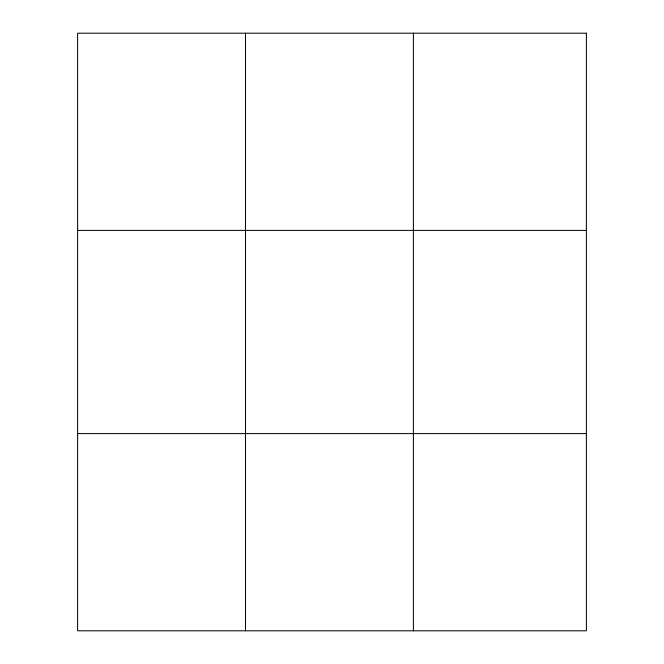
<?xml version="1.0" encoding="UTF-8"?>
<svg xmlns="http://www.w3.org/2000/svg" width="664" height="664" viewBox="0 0 664 664"><rect width="100%" height="100%" fill="white"/><g stroke="black" fill="none" stroke-linecap="round" stroke-linejoin="round"><path stroke-width="1" d="M245.506 33.2L245.506 630.8M413.406 33.2L413.406 630.8M77.605 230.408L586.395 230.408M77.605 433.592L586.395 433.592M586.395 33.2L586.395 630.8L77.605 630.8L77.605 33.2L586.395 33.2"/></g></svg>
